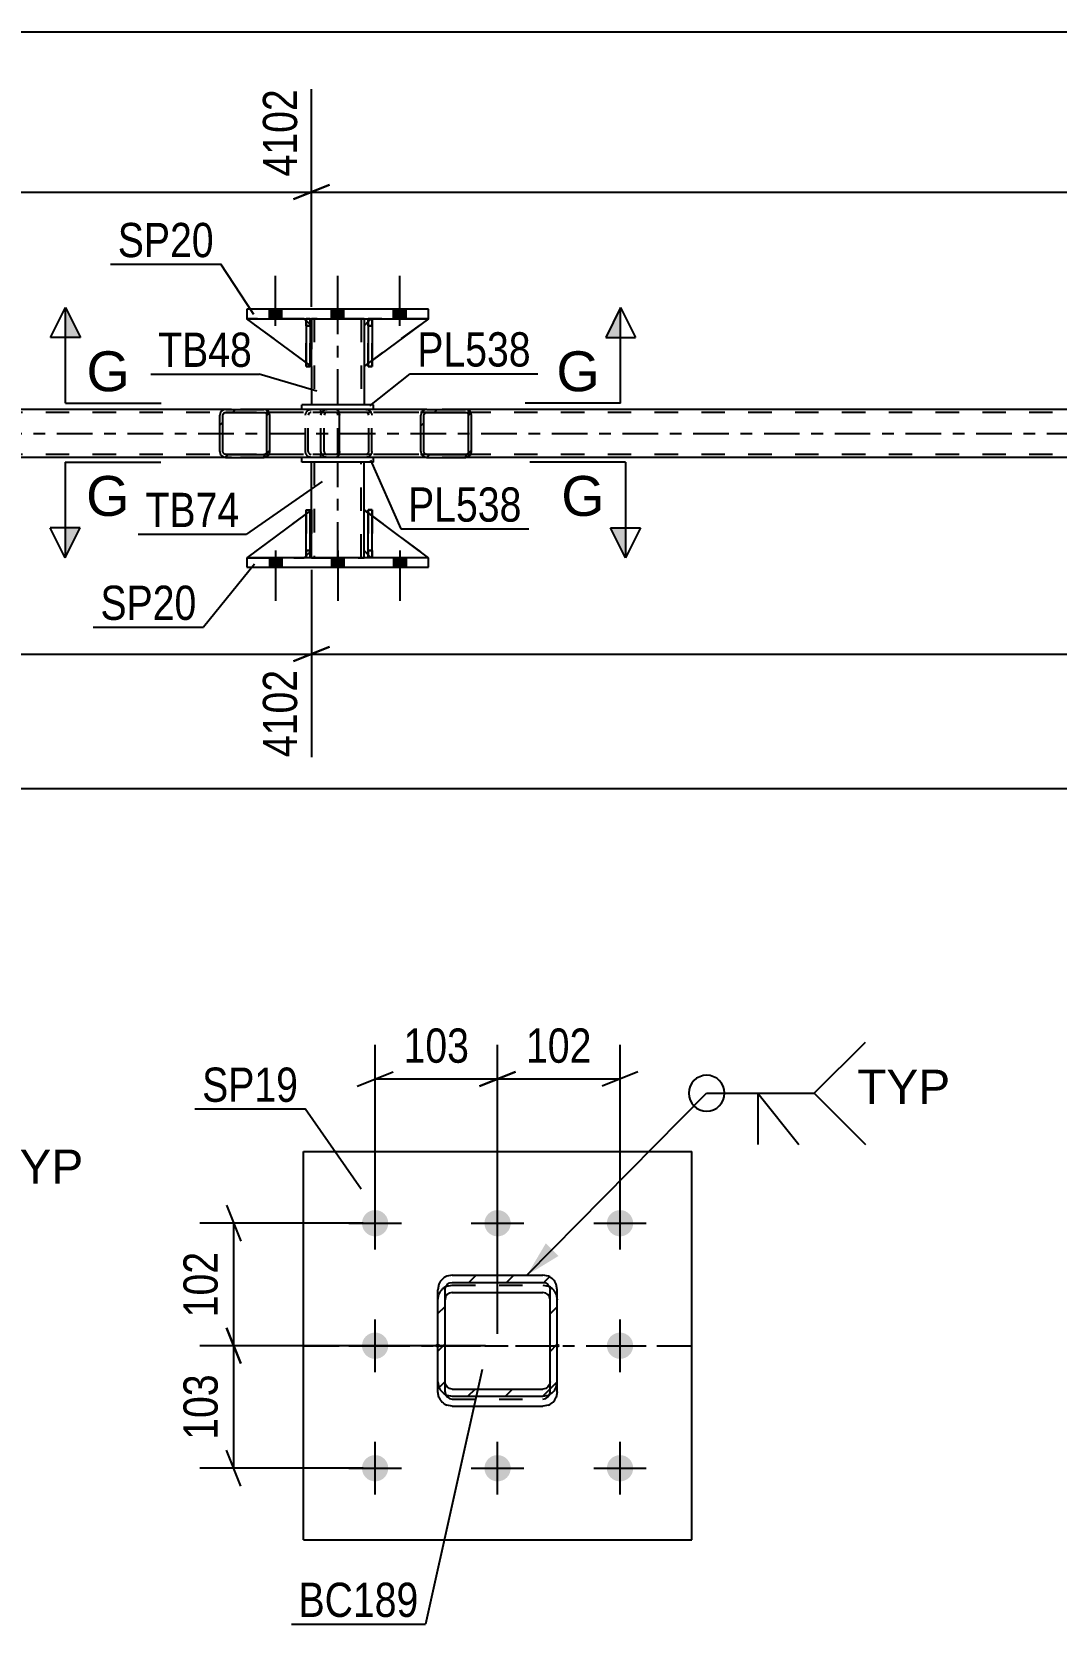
# Model space of a CAD drawing. Header units: millimetres. Extents: x 0 to 841, y 0 to 594.
# Drawn here: x 165 to 250.8, y 153.5 to 286.7 of the extents above; entities that cross this region are included whole.
import ezdxf

# ---------------------------------------------------------------- set-up
doc = ezdxf.new("R2010")
doc.units = ezdxf.units.MM
doc.linetypes.add('DXK_LINE_DOT2', pattern=[3.9198, 1.9599, -1.9599])
doc.linetypes.add('DXK_LINE_DOT3', pattern=[5.9187, 2.979, -0.9799, 0.9799, -0.9799])
doc.styles.add('Arial', font='ARIAL.TTF', dxfattribs={"height": 0.2})
doc.styles.add('Arial Narrow', font='ARIALN.TTF', dxfattribs={"height": 0.2})

# ---------------------------------------------------------------- blocks, each defined once
blk = doc.blocks.new('Part-318894806-2922 - 2738')
at = {"color": 7, "linetype": 'DXK_LINE_DOT2'}
for p, q in [((193.44, 262.68), (192.84, 262.08)), ((192.84, 258.68), (198.24, 262.68)), ((198.24, 262.68), (193.44, 262.68)), ((192.84, 262.08), (192.84, 258.68))]:
    blk.add_line(p, q, dxfattribs=at)
blk = doc.blocks.new('Bolt-318894806-2793 - 2738')
at = {"linetype": 'Continuous'}
for points in [[(185.96, 242.68), (184.92, 242.68), (184.92, 241.88), (185.96, 241.88)], [(185.96, 242.68), (184.92, 242.68), (184.92, 241.88), (185.96, 241.88)], [(185.96, 242.68), (184.92, 242.68), (184.92, 241.88), (185.96, 241.88)], [(191.16, 242.68), (190.12, 242.68), (190.12, 241.88), (191.16, 241.88)], [(191.16, 242.68), (190.12, 242.68), (190.12, 241.88), (191.16, 241.88)], [(196.36, 242.68), (195.32, 242.68), (195.32, 241.88), (196.36, 241.88)], [(196.36, 242.68), (195.32, 242.68), (195.32, 241.88), (196.36, 241.88)], [(196.36, 242.68), (195.32, 242.68), (195.32, 241.88), (196.36, 241.88)]]:
    blk.add_hatch(color=1, dxfattribs=at).paths.add_polyline_path(points)
at = {"color": 1, "linetype": 'Continuous'}
for p, q in [((184.92, 242.68), (184.92, 241.88)), ((184.92, 242.68), (184.92, 241.88)), ((184.92, 242.68), (184.92, 241.88)), ((185.44, 243.28), (185.44, 239.08)), ((185.44, 243.28), (185.44, 239.08)), ((185.44, 243.28), (185.44, 239.08)), ((185.96, 242.68), (185.96, 241.88)), ((185.96, 242.68), (185.96, 241.88)), ((185.96, 242.68), (185.96, 241.88)), ((190.12, 242.68), (190.12, 241.88)), ((190.12, 242.68), (190.12, 241.88)), ((190.64, 243.28), (190.64, 239.08)), ((190.64, 243.28), (190.64, 239.08)), ((191.16, 242.68), (191.16, 241.88)), ((191.16, 242.68), (191.16, 241.88)), ((195.32, 242.68), (195.32, 241.88)), ((195.32, 242.68), (195.32, 241.88)), ((195.32, 242.68), (195.32, 241.88)), ((195.84, 243.28), (195.84, 239.08)), ((195.84, 243.28), (195.84, 239.08)), ((195.84, 243.28), (195.84, 239.08)), ((196.36, 242.68), (196.36, 241.88)), ((196.36, 242.68), (196.36, 241.88)), ((196.36, 242.68), (196.36, 241.88))]:
    blk.add_line(p, q, dxfattribs=at)
blk = doc.blocks.new('Bolt-318894806-2794 - 2738')
at = {"linetype": 'Continuous'}
for points in [[(184.92, 262.68), (185.96, 262.68), (185.96, 263.48), (184.92, 263.48)], [(184.92, 262.68), (185.96, 262.68), (185.96, 263.48), (184.92, 263.48)], [(184.92, 262.68), (185.96, 262.68), (185.96, 263.48), (184.92, 263.48)], [(190.12, 262.68), (191.16, 262.68), (191.16, 263.48), (190.12, 263.48)], [(190.12, 262.68), (191.16, 262.68), (191.16, 263.48), (190.12, 263.48)], [(195.32, 262.68), (196.36, 262.68), (196.36, 263.48), (195.32, 263.48)], [(195.32, 262.68), (196.36, 262.68), (196.36, 263.48), (195.32, 263.48)], [(195.32, 262.68), (196.36, 262.68), (196.36, 263.48), (195.32, 263.48)]]:
    blk.add_hatch(color=1, dxfattribs=at).paths.add_polyline_path(points)
at = {"color": 1, "linetype": 'Continuous'}
for p, q in [((185.44, 262.08), (185.44, 266.28)), ((185.44, 262.08), (185.44, 266.28)), ((185.44, 262.08), (185.44, 266.28)), ((190.64, 262.08), (190.64, 266.28)), ((190.64, 262.08), (190.64, 266.28)), ((195.84, 262.08), (195.84, 266.28)), ((195.84, 262.08), (195.84, 266.28)), ((195.84, 262.08), (195.84, 266.28)), ((184.92, 262.68), (184.92, 263.48)), ((184.92, 262.68), (184.92, 263.48)), ((184.92, 262.68), (184.92, 263.48)), ((185.96, 262.68), (185.96, 263.48)), ((185.96, 262.68), (185.96, 263.48)), ((185.96, 262.68), (185.96, 263.48)), ((190.12, 262.68), (190.12, 263.48)), ((190.12, 262.68), (190.12, 263.48)), ((191.16, 262.68), (191.16, 263.48)), ((191.16, 262.68), (191.16, 263.48)), ((195.32, 262.68), (195.32, 263.48)), ((195.32, 262.68), (195.32, 263.48)), ((195.32, 262.68), (195.32, 263.48)), ((196.36, 262.68), (196.36, 263.48)), ((196.36, 262.68), (196.36, 263.48)), ((196.36, 262.68), (196.36, 263.48))]:
    blk.add_line(p, q, dxfattribs=at)
blk = doc.blocks.new('Part-318894806-2919 - 2738')
at = {"color": 2, "linetype": 'Continuous'}
for p, q in [((188.32, 262.68), (188, 262.68)), ((188, 262.68), (188, 258.68)), ((188.32, 262.68), (188.32, 262.68)), ((188.32, 262.68), (188.32, 258.68)), ((188.32, 258.68), (188, 258.68))]:
    blk.add_line(p, q, dxfattribs=at)
at = {"color": 7, "linetype": 'DXK_LINE_DOT2'}
for p, q in [((188, 262.08), (188, 262.68)), ((188.32, 262.08), (188.32, 262.68)), ((188.32, 262.68), (188.32, 262.68)), ((188.32, 262.08), (188, 262.08)), ((188, 262.08), (188, 258.68)), ((188.32, 258.68), (188.32, 262.08))]:
    blk.add_line(p, q, dxfattribs=at)
blk = doc.blocks.new('Part-318894806-2920 - 2738')
at = {"color": 7, "linetype": 'DXK_LINE_DOT2'}
for p, q in [((188.44, 258.68), (183.04, 262.68)), ((183.04, 262.68), (187.84, 262.68)), ((187.84, 262.68), (188.44, 262.08)), ((188.44, 262.08), (187.84, 262.68)), ((188.44, 262.08), (188.44, 258.68)), ((188.44, 262.08), (188.44, 262.08)), ((188.44, 262.08), (188.44, 258.68))]:
    blk.add_line(p, q, dxfattribs=at)
blk = doc.blocks.new('Part-318894806-2921 - 2738')
at = {"color": 2, "linetype": 'Continuous'}
for p, q in [((188, 259.01), (183.04, 262.68)), ((188, 262.53), (187.84, 262.68)), ((188.44, 262.08), (188.32, 262.21)), ((188.44, 262.08), (188.44, 262.08)), ((188.44, 258.68), (188.44, 262.08)), ((188.32, 258.78), (188.44, 258.68)), ((188.44, 258.68), (188.44, 258.68))]:
    blk.add_line(p, q, dxfattribs=at)
at = {"color": 7, "linetype": 'DXK_LINE_DOT2'}
for p, q in [((187.84, 262.68), (183.04, 262.68)), ((187.84, 262.68), (188.44, 262.08)), ((188.32, 262.21), (188, 262.53)), ((188.44, 262.08), (188.44, 258.68)), ((188.32, 258.78), (188, 259.01))]:
    blk.add_line(p, q, dxfattribs=at)
blk = doc.blocks.new('Part-318894806-2862 - 2738')
at = {"color": 7, "linetype": 'DXK_LINE_DOT2'}
for p, q in [((673.82, 254.84), (96.11, 254.84)), ((201.34, 255.08), (181.28, 255.08)), ((673.82, 251.32), (96.11, 251.32)), ((201.34, 251.08), (181.28, 251.08))]:
    blk.add_line(p, q, dxfattribs=at)
at = {"color": 2, "linetype": 'Continuous'}
for p, q in [((181.28, 255.08), (116.2, 255.08)), ((266.41, 255.08), (201.34, 255.08)), ((181.28, 251.08), (116.2, 251.08)), ((266.41, 251.08), (201.34, 251.08))]:
    blk.add_line(p, q, dxfattribs=at)
at = {"color": 7, "linetype": 'DXK_LINE_DOT3'}
blk.add_line((96.11, 253.08), (673.57, 253.08), dxfattribs=at)
blk = doc.blocks.new('Part-318894806-2927 - 2738')
at = {"linetype": 'Continuous'}
h = blk.add_hatch(dxfattribs=at)
h.set_pattern_fill('', scale=0.7, style=0, pattern_type=0)
h.set_pattern_definition([(45, (184.9266, 254.7881), (-1.57154, 1.57154), [])])
h.paths.add_polyline_path([(184.96, 254.6), (184.93, 254.79), (184.82, 254.94), (184.65, 255.05), (184.46, 255.08), (181.28, 255.08), (181.09, 255.05), (180.92, 254.94), (180.81, 254.79), (180.78, 254.6), (180.78, 251.56), (180.81, 251.38), (180.92, 251.23), (181.09, 251.12), (181.28, 251.08), (184.46, 251.08), (184.65, 251.12), (184.82, 251.23), (184.93, 251.38), (184.96, 251.56)])
h.paths.add_polyline_path([(184.69, 251.47), (184.64, 251.39), (184.56, 251.34), (184.46, 251.32), (181.28, 251.32), (181.18, 251.34), (181.1, 251.39), (181.05, 251.47), (181.03, 251.56), (181.03, 254.6), (181.05, 254.7), (181.1, 254.77), (181.18, 254.83), (181.28, 254.84), (184.46, 254.84), (184.56, 254.83), (184.64, 254.77), (184.69, 254.7), (184.71, 254.6), (184.71, 251.56)])
at = {"color": 2, "linetype": 'Continuous'}
for p, q in [((180.81, 254.79), (180.78, 254.6)), ((180.78, 251.56), (180.78, 254.6)), ((181.03, 254.6), (181.05, 254.7)), ((181.03, 251.56), (181.03, 254.6)), ((181.05, 254.7), (181.1, 254.77)), ((181.28, 255.08), (181.09, 255.05)), ((181.1, 254.77), (181.18, 254.83)), ((181.18, 254.83), (181.28, 254.84)), ((181.28, 255.08), (184.46, 255.08)), ((181.28, 254.84), (184.46, 254.84)), ((190.52, 255.08), (184.46, 255.08)), ((184.65, 255.05), (184.46, 255.08)), ((184.46, 254.84), (184.56, 254.83)), ((184.56, 254.83), (184.64, 254.77)), ((184.64, 254.77), (184.69, 254.7)), ((184.69, 254.7), (184.71, 254.6)), ((184.71, 251.56), (184.71, 254.6)), ((184.96, 254.6), (184.93, 254.79)), ((184.96, 251.56), (184.96, 254.6)), ((190.52, 255.08), (190.62, 255.05)), ((190.62, 255.05), (190.71, 254.94)), ((190.71, 254.94), (190.77, 254.79)), ((190.77, 254.79), (190.79, 254.6)), ((190.79, 251.56), (190.79, 254.6)), ((180.78, 251.56), (180.81, 251.38)), ((181.05, 251.47), (181.03, 251.56)), ((181.1, 251.39), (181.05, 251.47)), ((181.09, 251.12), (181.28, 251.08)), ((181.18, 251.34), (181.1, 251.39)), ((181.28, 251.32), (181.18, 251.34)), ((181.28, 251.32), (184.46, 251.32)), ((181.28, 251.08), (184.46, 251.08)), ((184.56, 251.34), (184.46, 251.32)), ((184.46, 251.08), (184.65, 251.12)), ((190.52, 251.08), (184.46, 251.08)), ((184.64, 251.39), (184.56, 251.34)), ((184.69, 251.47), (184.64, 251.39)), ((184.71, 251.56), (184.69, 251.47)), ((184.93, 251.38), (184.96, 251.56)), ((190.62, 251.12), (190.52, 251.08)), ((190.71, 251.23), (190.62, 251.12)), ((190.77, 251.38), (190.71, 251.23)), ((190.79, 251.56), (190.77, 251.38))]:
    blk.add_line(p, q, dxfattribs=at)
at = {"color": 7, "linetype": 'DXK_LINE_DOT2'}
for p, q in [((184.46, 255.08), (181.28, 255.08)), ((190.52, 254.84), (181.28, 254.84)), ((187.93, 254.6), (187.96, 254.79)), ((187.93, 251.56), (187.93, 254.6)), ((188.2, 254.7), (188.18, 254.6)), ((188.18, 251.56), (188.18, 254.6)), ((188.25, 254.77), (188.2, 254.7)), ((188.24, 255.05), (188.43, 255.08)), ((188.33, 254.83), (188.25, 254.77)), ((188.43, 254.84), (188.33, 254.83)), ((189.24, 254.84), (189.24, 255.08)), ((190.57, 254.83), (190.52, 254.84)), ((190.62, 254.77), (190.57, 254.83)), ((190.64, 254.7), (190.62, 254.77)), ((190.65, 254.6), (190.64, 254.7)), ((190.65, 251.56), (190.65, 254.6)), ((190.52, 251.32), (181.28, 251.32)), ((184.46, 251.08), (181.28, 251.08)), ((187.96, 251.38), (187.93, 251.56)), ((188.18, 251.56), (188.2, 251.47)), ((188.2, 251.47), (188.25, 251.39)), ((188.43, 251.08), (188.24, 251.12)), ((188.25, 251.39), (188.27, 251.38)), ((188.27, 251.38), (188.33, 251.34)), ((188.33, 251.34), (188.43, 251.32)), ((189.24, 251.08), (189.24, 251.32)), ((190.52, 251.32), (190.57, 251.34)), ((190.57, 251.34), (190.62, 251.39)), ((190.62, 251.39), (190.64, 251.47)), ((190.64, 251.47), (190.65, 251.56))]:
    blk.add_line(p, q, dxfattribs=at)
at = {"color": 2, "linetype": 'Continuous'}
for centre, start, end in [((181.26, 254.59), 111.194, 156.1505), ((184.48, 254.59), 23.8495, 68.806), ((181.26, 251.58), 203.8495, 248.806), ((184.48, 251.58), 291.194, 336.1505)]:
    blk.add_arc(centre, 0.492, start, end, dxfattribs=at)
at = {"color": 7, "linetype": 'DXK_LINE_DOT2'}
for centre, start, end in [((188.41, 254.59), 111.194, 156.1505), ((188.41, 251.58), 203.8495, 248.806)]:
    blk.add_arc(centre, 0.492, start, end, dxfattribs=at)
blk = doc.blocks.new('Part-318894806-2917 - 2738')
at = {"color": 7, "linetype": 'DXK_LINE_DOT2'}
for p, q in [((188, 262.08), (188, 262.68)), ((188, 262.68), (188, 262.68)), ((188, 262.68), (188, 258.68)), ((188.32, 262.68), (188, 262.68)), ((188.32, 262.08), (188.32, 262.68)), ((188.32, 258.68), (188.32, 262.68)), ((188, 258.68), (188, 262.08)), ((188, 262.08), (188.32, 262.08)), ((188.32, 262.08), (188.32, 258.68)), ((188, 258.68), (188.32, 258.68))]:
    blk.add_line(p, q, dxfattribs=at)
blk = doc.blocks.new('Part-318894806-2918 - 2738')
at = {"color": 2, "linetype": 'Continuous'}
for p, q in [((193.52, 262.68), (193.2, 262.68)), ((193.2, 262.68), (193.2, 258.68)), ((193.52, 262.68), (193.52, 262.68)), ((193.52, 262.68), (193.52, 258.68)), ((193.52, 258.68), (193.2, 258.68))]:
    blk.add_line(p, q, dxfattribs=at)
at = {"color": 7, "linetype": 'DXK_LINE_DOT2'}
for p, q in [((193.2, 262.08), (193.2, 262.68)), ((193.52, 262.08), (193.52, 262.68)), ((193.52, 262.68), (193.52, 262.68)), ((193.52, 262.08), (193.2, 262.08)), ((193.2, 262.08), (193.2, 258.68)), ((193.52, 258.68), (193.52, 262.08))]:
    blk.add_line(p, q, dxfattribs=at)
blk = doc.blocks.new('Part-318894806-2925 - 2738')
at = {"linetype": 'Continuous'}
h = blk.add_hatch(dxfattribs=at)
h.set_pattern_fill('', scale=0.7, style=0, pattern_type=0)
h.set_pattern_definition([(45, (201.8098, 254.7881), (-1.57154, 1.57154), [])])
h.paths.add_polyline_path([(201.85, 254.6), (201.81, 254.79), (201.7, 254.94), (201.53, 255.05), (201.34, 255.08), (198.1, 255.08), (197.91, 255.05), (197.74, 254.94), (197.63, 254.79), (197.59, 254.6), (197.59, 251.56), (197.63, 251.38), (197.74, 251.23), (197.91, 251.12), (198.1, 251.08), (201.34, 251.08), (201.53, 251.12), (201.7, 251.23), (201.81, 251.38), (201.85, 251.56)])
h.paths.add_polyline_path([(201.57, 251.47), (201.52, 251.39), (201.44, 251.34), (201.34, 251.32), (198.1, 251.32), (198.01, 251.34), (197.92, 251.39), (197.87, 251.47), (197.85, 251.56), (197.85, 254.6), (197.87, 254.7), (197.92, 254.77), (198.01, 254.83), (198.1, 254.84), (201.34, 254.84), (201.44, 254.83), (201.52, 254.77), (201.57, 254.7), (201.59, 254.6), (201.59, 251.56)])
at = {"color": 7, "linetype": 'DXK_LINE_DOT2'}
for p, q in [((189.24, 254.6), (189.28, 254.79)), ((189.24, 251.56), (189.24, 254.6)), ((189.52, 254.7), (189.5, 254.6)), ((189.5, 251.56), (189.5, 254.6)), ((189.57, 254.77), (189.52, 254.7)), ((189.56, 255.05), (189.75, 255.08)), ((189.66, 254.83), (189.57, 254.77)), ((189.75, 254.84), (189.66, 254.83)), ((190.52, 255.08), (189.75, 255.08)), ((201.34, 254.84), (189.75, 254.84)), ((192.99, 255.08), (193.18, 255.05)), ((193.09, 254.83), (192.99, 254.84)), ((193.17, 254.77), (193.09, 254.83)), ((193.22, 254.7), (193.17, 254.77)), ((193.24, 254.6), (193.22, 254.7)), ((193.24, 251.56), (193.24, 254.6)), ((193.46, 254.79), (193.5, 254.6)), ((193.5, 251.56), (193.5, 254.6)), ((201.34, 255.08), (198.1, 255.08)), ((189.28, 251.38), (189.24, 251.56)), ((189.5, 251.56), (189.52, 251.47)), ((189.52, 251.47), (189.57, 251.39)), ((189.75, 251.08), (189.56, 251.12)), ((189.57, 251.39), (189.66, 251.34)), ((189.66, 251.34), (189.75, 251.32)), ((201.34, 251.32), (189.75, 251.32)), ((190.52, 251.08), (189.75, 251.08)), ((192.99, 251.32), (193.09, 251.34)), ((193.18, 251.12), (192.99, 251.08)), ((193.09, 251.34), (193.17, 251.39)), ((193.17, 251.39), (193.22, 251.47)), ((193.22, 251.47), (193.24, 251.56)), ((193.5, 251.56), (193.46, 251.38)), ((198.1, 251.08), (201.34, 251.08))]:
    blk.add_line(p, q, dxfattribs=at)
at = {"color": 2, "linetype": 'Continuous'}
for p, q in [((198.1, 255.08), (190.52, 255.08)), ((197.63, 254.79), (197.59, 254.6)), ((197.59, 251.56), (197.59, 254.6)), ((197.85, 254.6), (197.87, 254.7)), ((197.85, 251.56), (197.85, 254.6)), ((197.87, 254.7), (197.92, 254.77)), ((198.1, 255.08), (197.91, 255.05)), ((197.92, 254.77), (198.01, 254.83)), ((198.01, 254.83), (198.1, 254.84)), ((198.1, 255.08), (201.34, 255.08)), ((198.1, 254.84), (201.34, 254.84)), ((201.53, 255.05), (201.34, 255.08)), ((201.34, 254.84), (201.44, 254.83)), ((201.44, 254.83), (201.52, 254.77)), ((201.52, 254.77), (201.57, 254.7)), ((201.57, 254.7), (201.59, 254.6)), ((201.59, 251.56), (201.59, 254.6)), ((201.85, 254.6), (201.81, 254.79)), ((201.85, 251.56), (201.85, 254.6)), ((198.1, 251.08), (190.52, 251.08)), ((197.59, 251.56), (197.63, 251.38)), ((197.87, 251.47), (197.85, 251.56)), ((197.92, 251.39), (197.87, 251.47)), ((197.91, 251.12), (198.1, 251.08)), ((198.01, 251.34), (197.92, 251.39)), ((198.1, 251.32), (198.01, 251.34)), ((198.1, 251.32), (201.34, 251.32)), ((198.1, 251.08), (201.34, 251.08)), ((201.44, 251.34), (201.34, 251.32)), ((201.34, 251.08), (201.53, 251.12)), ((201.52, 251.39), (201.44, 251.34)), ((201.57, 251.47), (201.52, 251.39)), ((201.59, 251.56), (201.57, 251.47)), ((201.81, 251.38), (201.85, 251.56))]:
    blk.add_line(p, q, dxfattribs=at)
at = {"color": 7, "linetype": 'DXK_LINE_DOT2'}
for centre, start, end in [((189.73, 254.58), 110.7583, 155.6801), ((193.01, 254.58), 24.3199, 69.2417), ((189.73, 251.59), 204.3199, 249.2417), ((193.01, 251.59), 290.7583, 335.6801)]:
    blk.add_arc(centre, 0.496, start, end, dxfattribs=at)
at = {"color": 2, "linetype": 'Continuous'}
for centre, start, end in [((198.08, 254.58), 110.7583, 155.68), ((201.36, 254.58), 24.32, 69.2417), ((198.08, 251.59), 204.32, 249.2417), ((201.36, 251.59), 290.7583, 335.68)]:
    blk.add_arc(centre, 0.496, start, end, dxfattribs=at)
blk = doc.blocks.new('Part-318894806-2963 - 2738')
at = {"color": 7, "linetype": 'DXK_LINE_DOT2'}
for p, q in [((193.44, 262.68), (193.2, 262.44)), ((198.24, 262.68), (193.44, 262.68)), ((193.52, 259.18), (193.2, 258.95))]:
    blk.add_line(p, q, dxfattribs=at)
at = {"color": 2, "linetype": 'Continuous'}
for p, q in [((198.24, 262.68), (193.52, 259.18)), ((193.2, 262.44), (192.84, 262.08)), ((192.84, 262.08), (192.84, 258.68)), ((193.2, 258.95), (192.84, 258.68))]:
    blk.add_line(p, q, dxfattribs=at)
blk = doc.blocks.new('Part-318894806-2964 - 2738')
at = {"color": 7, "linetype": 'DXK_LINE_DOT2'}
for p, q in [((193.52, 246.68), (193.2, 246.68)), ((193.2, 243.28), (193.2, 246.68)), ((193.2, 246.68), (193.2, 242.68)), ((193.52, 246.68), (193.52, 243.28)), ((193.52, 242.68), (193.52, 246.68)), ((193.52, 243.28), (193.2, 243.28)), ((193.2, 242.68), (193.2, 243.28)), ((193.52, 242.68), (193.2, 242.68)), ((193.52, 243.28), (193.52, 242.68)), ((193.52, 242.68), (193.52, 242.68))]:
    blk.add_line(p, q, dxfattribs=at)
blk = doc.blocks.new('Part-318894806-2965 - 2738')
at = {"color": 7, "linetype": 'DXK_LINE_DOT2'}
for p, q in [((188, 246.68), (188.32, 246.68)), ((188, 243.28), (188, 246.68)), ((188, 246.68), (188, 242.68)), ((188.32, 246.68), (188.32, 243.28)), ((188.32, 242.68), (188.32, 246.59)), ((188.32, 243.28), (188, 243.28)), ((188, 242.68), (188, 243.28)), ((188.32, 242.68), (188, 242.68)), ((188.32, 243.28), (188.32, 242.68)), ((188.32, 242.68), (188.32, 242.68))]:
    blk.add_line(p, q, dxfattribs=at)
blk = doc.blocks.new('Part-318894806-2966 - 2738')
at = {"color": 2, "linetype": 'Continuous'}
for p, q in [((193.2, 242.68), (193.2, 246.68)), ((193.2, 246.68), (193.52, 246.68)), ((193.52, 242.68), (193.52, 246.68)), ((193.2, 242.68), (193.2, 242.68)), ((193.52, 242.68), (193.2, 242.68))]:
    blk.add_line(p, q, dxfattribs=at)
at = {"color": 7, "linetype": 'DXK_LINE_DOT2'}
for p, q in [((193.2, 246.68), (193.2, 243.28)), ((193.52, 243.28), (193.52, 246.68)), ((193.2, 243.28), (193.2, 242.68)), ((193.2, 243.28), (193.52, 243.28)), ((193.52, 242.68), (193.52, 243.28)), ((193.52, 242.68), (193.52, 242.68))]:
    blk.add_line(p, q, dxfattribs=at)
blk = doc.blocks.new('Part-318894806-2967 - 2738')
at = {"color": 2, "linetype": 'Continuous'}
for p, q in [((188, 242.68), (188, 246.68)), ((188, 246.68), (188.32, 246.68)), ((188.32, 242.68), (188.32, 246.68)), ((188, 242.68), (188, 242.68)), ((188.32, 242.68), (188, 242.68))]:
    blk.add_line(p, q, dxfattribs=at)
at = {"color": 7, "linetype": 'DXK_LINE_DOT2'}
for p, q in [((188, 246.68), (188, 243.28)), ((188.32, 243.28), (188.32, 246.68)), ((188, 243.28), (188, 242.68)), ((188, 243.28), (188.32, 243.28)), ((188.32, 242.68), (188.32, 243.28)), ((188.32, 242.68), (188.32, 242.68))]:
    blk.add_line(p, q, dxfattribs=at)
blk = doc.blocks.new('Part-318894806-2968 - 2738')
at = {"color": 7, "linetype": 'DXK_LINE_DOT2'}
for p, q in [((188.44, 246.68), (183.04, 242.68)), ((188.44, 243.28), (188.44, 246.68)), ((188.44, 246.68), (188.44, 243.28)), ((183.04, 242.68), (187.84, 242.68)), ((187.84, 242.68), (188.44, 243.28)), ((188.44, 243.28), (187.84, 242.68)), ((188.44, 243.28), (188.44, 243.28))]:
    blk.add_line(p, q, dxfattribs=at)
blk = doc.blocks.new('Part-318894806-2974 - 2738')
at = {"color": 7, "linetype": 'DXK_LINE_DOT2'}
for p, q in [((188.32, 246.59), (188, 246.35)), ((188.44, 243.28), (188.44, 246.68)), ((183.04, 242.68), (187.84, 242.68)), ((188.44, 243.28), (187.84, 242.68)), ((188.32, 243.16), (188, 242.84))]:
    blk.add_line(p, q, dxfattribs=at)
at = {"color": 2, "linetype": 'Continuous'}
for p, q in [((188.44, 246.68), (188.32, 246.59)), ((188.44, 243.28), (188.44, 246.68)), ((188, 246.35), (183.04, 242.68)), ((188, 242.84), (187.84, 242.68)), ((188.44, 243.28), (188.32, 243.16)), ((188.44, 243.28), (188.44, 243.28))]:
    blk.add_line(p, q, dxfattribs=at)
blk = doc.blocks.new('Part-318894806-2975 - 2738')
at = {"color": 7, "linetype": 'DXK_LINE_DOT2'}
for p, q in [((192.84, 243.28), (192.84, 246.68)), ((192.84, 246.68), (198.24, 242.68)), ((193.44, 242.68), (192.84, 243.28)), ((198.24, 242.68), (193.44, 242.68))]:
    blk.add_line(p, q, dxfattribs=at)
blk = doc.blocks.new('Part-318894806-2976 - 2738')
at = {"color": 2, "linetype": 'Continuous'}
for p, q in [((192.84, 243.28), (192.84, 246.68)), ((193.2, 246.42), (192.84, 246.68)), ((198.24, 242.68), (193.52, 246.19)), ((193.2, 242.93), (192.84, 243.28))]:
    blk.add_line(p, q, dxfattribs=at)
at = {"color": 7, "linetype": 'DXK_LINE_DOT2'}
for p, q in [((193.52, 246.19), (193.2, 246.42)), ((193.44, 242.68), (193.2, 242.93)), ((198.24, 242.68), (193.44, 242.68)), ((198.24, 242.68), (198.24, 242.68)), ((198.24, 242.68), (198.24, 242.68))]:
    blk.add_line(p, q, dxfattribs=at)
blk = doc.blocks.new('Part-318894806-2981 - 2738')
at = {"color": 2, "linetype": 'Continuous'}
for p, q in [((183.04, 242.68), (183.04, 241.88)), ((198.24, 242.68), (183.04, 242.68)), ((198.24, 241.88), (198.24, 242.68)), ((183.04, 241.88), (198.24, 241.88))]:
    blk.add_line(p, q, dxfattribs=at)
blk = doc.blocks.new('Part-318894806-2986 - 2738')
at = {"color": 2, "linetype": 'Continuous'}
for p, q in [((198.24, 263.48), (183.04, 263.48)), ((183.04, 263.48), (183.04, 262.68)), ((183.04, 262.68), (198.24, 262.68)), ((198.24, 262.68), (198.24, 263.48))]:
    blk.add_line(p, q, dxfattribs=at)
blk = doc.blocks.new('Part-318894806-3002 - 2738')
at = {"color": 2, "linetype": 'Continuous'}
for p, q in [((188.44, 246.68), (188.44, 250.68)), ((192.84, 246.68), (192.84, 250.68)), ((188.44, 242.68), (188.44, 243.28)), ((192.84, 242.68), (192.84, 243.28))]:
    blk.add_line(p, q, dxfattribs=at)
at = {"color": 7, "linetype": 'DXK_LINE_DOT2'}
for p, q in [((192.84, 250.68), (188.44, 250.68)), ((188.68, 250.68), (188.68, 242.68)), ((192.6, 242.68), (192.6, 250.68)), ((188.44, 243.28), (188.44, 246.68)), ((192.84, 243.28), (192.84, 246.68)), ((188.44, 242.68), (192.84, 242.68))]:
    blk.add_line(p, q, dxfattribs=at)
at = {"color": 7, "linetype": 'DXK_LINE_DOT3'}
blk.add_line((190.64, 242.68), (190.64, 250.68), dxfattribs=at)
blk = doc.blocks.new('Part-318894806-3007 - 2738')
at = {"color": 2, "linetype": 'Continuous'}
for p, q in [((187.64, 250.68), (187.64, 251.08)), ((193.64, 250.68), (187.64, 250.68)), ((193.64, 250.68), (193.64, 251.08))]:
    blk.add_line(p, q, dxfattribs=at)
at = {"color": 7, "linetype": 'DXK_LINE_DOT2'}
blk.add_line((193.64, 251.08), (187.64, 251.08), dxfattribs=at)
blk = doc.blocks.new('Part-318894806-3012 - 2738')
at = {"color": 2, "linetype": 'Continuous'}
for p, q in [((193.64, 255.48), (187.64, 255.48)), ((187.64, 255.08), (187.64, 255.48)), ((193.64, 255.08), (193.64, 255.48))]:
    blk.add_line(p, q, dxfattribs=at)
at = {"color": 7, "linetype": 'DXK_LINE_DOT2'}
blk.add_line((193.64, 255.08), (187.64, 255.08), dxfattribs=at)
blk = doc.blocks.new('Part-318894806-3017 - 2738')
at = {"color": 2, "linetype": 'Continuous'}
for p, q in [((188.44, 262.68), (188.44, 262.08)), ((192.84, 262.68), (192.84, 262.08)), ((188.44, 258.68), (188.44, 255.48)), ((192.84, 258.68), (192.84, 255.48))]:
    blk.add_line(p, q, dxfattribs=at)
at = {"color": 7, "linetype": 'DXK_LINE_DOT2'}
for p, q in [((192.84, 262.68), (188.44, 262.68)), ((188.68, 262.68), (188.68, 255.48)), ((192.6, 262.68), (192.6, 255.48)), ((188.44, 262.08), (188.44, 258.68)), ((192.84, 262.08), (192.84, 258.68)), ((192.84, 255.48), (188.44, 255.48))]:
    blk.add_line(p, q, dxfattribs=at)
at = {"color": 7, "linetype": 'DXK_LINE_DOT3'}
blk.add_line((190.64, 255.48), (190.64, 262.68), dxfattribs=at)
blk = doc.blocks.new('Part-318894806-3020 - 2738')
at = {"color": 7, "linetype": 'DXK_LINE_DOT2'}
for p, q in [((193.2, 262.08), (193.2, 262.68)), ((193.2, 262.68), (193.2, 262.68)), ((193.2, 262.68), (193.2, 258.68)), ((193.52, 262.68), (193.2, 262.68)), ((193.52, 262.08), (193.52, 262.68)), ((193.52, 258.68), (193.52, 262.68)), ((193.2, 258.68), (193.2, 262.08)), ((193.2, 262.08), (193.52, 262.08)), ((193.52, 262.08), (193.52, 258.68)), ((193.2, 258.68), (193.52, 258.68))]:
    blk.add_line(p, q, dxfattribs=at)
blk = doc.blocks.new('Part-318894806-10754 - 10631')
at = {"linetype": 'Continuous'}
h = blk.add_hatch(dxfattribs=at)
h.set_pattern_fill('', scale=0.7, style=0, pattern_type=0)
h.set_pattern_definition([(45, (207.8177, 172.5248), (-1.57154, 1.57154), [])])
h.paths.add_polyline_path([(200.22, 172.52), (207.82, 172.52), (208.28, 172.62), (208.67, 172.88), (208.93, 173.28), (209.02, 173.74), (209.02, 181.44), (208.93, 181.9), (208.67, 182.3), (208.28, 182.56), (207.82, 182.65), (200.22, 182.65), (199.76, 182.56), (199.37, 182.3), (199.11, 181.9), (199.02, 181.44), (199.02, 173.74), (199.11, 173.28), (199.37, 172.88), (199.76, 172.62)])
h.paths.add_polyline_path([(199.66, 173.51), (199.62, 173.74), (199.62, 181.44), (199.66, 181.67), (199.79, 181.87), (199.99, 182), (200.22, 182.05), (207.82, 182.05), (208.05, 182), (208.24, 181.87), (208.37, 181.67), (208.42, 181.44), (208.42, 173.74), (208.37, 173.51), (208.24, 173.31), (208.05, 173.18), (207.82, 173.13), (200.22, 173.13), (199.99, 173.18), (199.79, 173.31)])
at = {"color": 2, "linetype": 'Continuous'}
for p, q in [((200.22, 182.65), (199.76, 182.56)), ((200.22, 182.65), (207.82, 182.65)), ((208.28, 182.56), (207.82, 182.65)), ((199.11, 181.9), (199.02, 181.44)), ((199.02, 173.74), (199.02, 181.44)), ((199.62, 181.44), (199.66, 181.67)), ((199.62, 173.74), (199.62, 181.44)), ((199.66, 181.67), (199.79, 181.87)), ((199.79, 181.87), (199.99, 182)), ((199.99, 182), (200.22, 182.05)), ((200.22, 181.2), (199.99, 181.16)), ((200.22, 182.05), (207.82, 182.05)), ((200.22, 181.2), (207.82, 181.2)), ((207.82, 182.05), (208.05, 182)), ((208.05, 181.16), (207.82, 181.2)), ((208.05, 182), (208.24, 181.87)), ((208.24, 181.87), (208.37, 181.67)), ((208.37, 181.67), (208.42, 181.44)), ((208.42, 173.74), (208.42, 181.44)), ((209.02, 181.44), (208.93, 181.9)), ((209.02, 173.74), (209.02, 181.44)), ((199.66, 180.83), (199.62, 180.6)), ((199.79, 181.03), (199.66, 180.83)), ((199.99, 181.16), (199.79, 181.03)), ((208.24, 181.03), (208.05, 181.16)), ((208.37, 180.83), (208.24, 181.03)), ((208.42, 180.6), (208.37, 180.83)), ((199.02, 172.9), (199.02, 173.74)), ((199.02, 173.74), (199.11, 173.28)), ((199.66, 173.51), (199.62, 173.74)), ((199.79, 173.31), (199.66, 173.51)), ((199.99, 173.18), (199.79, 173.31)), ((208.24, 173.31), (208.05, 173.18)), ((208.37, 173.51), (208.24, 173.31)), ((208.42, 173.74), (208.37, 173.51)), ((208.93, 173.28), (209.02, 173.74)), ((209.02, 172.9), (209.02, 173.74)), ((199.11, 172.43), (199.02, 172.9)), ((199.76, 172.62), (200.22, 172.52)), ((200.22, 173.13), (199.99, 173.18)), ((200.22, 173.13), (207.82, 173.13)), ((200.22, 172.52), (207.82, 172.52)), ((208.05, 173.18), (207.82, 173.13)), ((207.82, 172.52), (208.28, 172.62)), ((209.02, 172.9), (208.93, 172.43)), ((200.22, 171.68), (199.76, 171.77)), ((200.22, 171.68), (207.82, 171.68)), ((208.28, 171.77), (207.82, 171.68))]:
    blk.add_line(p, q, dxfattribs=at)
at = {"color": 7, "linetype": 'DXK_LINE_DOT2'}
for p, q in [((199.02, 173.74), (199.02, 181.44)), ((199.62, 172.9), (199.62, 181.44)), ((199.76, 181.72), (200.22, 181.81)), ((200.22, 181.81), (207.82, 181.81)), ((207.82, 181.81), (208.28, 181.72)), ((208.42, 172.9), (208.42, 181.44)), ((209.02, 173.74), (209.02, 181.44)), ((199.02, 180.6), (199.11, 181.06)), ((208.93, 181.06), (209.02, 180.6)), ((199.62, 172.9), (199.66, 172.66)), ((199.66, 172.66), (199.79, 172.47)), ((199.79, 172.47), (199.99, 172.34)), ((199.99, 172.34), (200.22, 172.29)), ((200.22, 172.29), (207.82, 172.29)), ((207.82, 172.29), (208.05, 172.34)), ((208.05, 172.34), (208.24, 172.47)), ((208.24, 172.47), (208.37, 172.66)), ((208.37, 172.66), (208.42, 172.9))]:
    blk.add_line(p, q, dxfattribs=at)
at = {"color": 2, "linetype": 'Continuous'}
for centre, start, end in [((200.23, 181.45), 112.8712, 157.8679), ((207.81, 181.45), 22.1321, 67.1288), ((200.23, 173.73), 202.1321, 247.1288), ((207.81, 173.73), 292.8712, 337.8679), ((200.23, 172.89), 202.1321, 247.1288), ((207.81, 172.89), 292.8712, 337.8679)]:
    blk.add_arc(centre, 1.21, start, end, dxfattribs=at)
at = {"color": 7, "linetype": 'DXK_LINE_DOT2'}
for centre, start, end in [((200.23, 180.61), 112.8712, 157.8679), ((207.81, 180.61), 22.1321, 67.1288)]:
    blk.add_arc(centre, 1.21, start, end, dxfattribs=at)
blk = doc.blocks.new('Part-318894806-10649 - 10631')
at = {"linetype": 'Continuous'}
for points in [[(199.02, 176.65, -1), (199.02, 176.85, -1)], [(209.02, 176.65, -1), (209.02, 176.85, -1)]]:
    blk.add_hatch(color=246, dxfattribs=at).paths.add_polyline_path(points)
at = {"color": 2, "linetype": 'Continuous'}
for p, q in [((187.77, 160.5), (187.77, 193)), ((187.77, 193), (220.27, 193)), ((220.27, 160.5), (220.27, 193)), ((187.77, 160.5), (220.27, 160.5))]:
    blk.add_line(p, q, dxfattribs=at)
at = {"color": 7, "linetype": 'DXK_LINE_DOT3'}
blk.add_line((187.77, 176.75), (220.27, 176.75), dxfattribs=at)
at = {"color": 246, "linetype": 'DXK_LINE_DOT2'}
blk.add_line((199.02, 176.75), (209.02, 176.75), dxfattribs=at)
at = {"color": 246, "linetype": 'Continuous'}
for centre in [(199.02, 176.75), (209.02, 176.75)]:
    blk.add_circle(centre, 0.1, dxfattribs=at)
blk = doc.blocks.new('Bolt-318894806-10758 - 10631')
at = {"linetype": 'Continuous'}
for points in [[(193.77, 188.1, -1), (193.77, 185.9, -1)], [(204.02, 188.1, -1), (204.02, 185.9, -1)], [(214.27, 188.1, -1), (214.27, 185.9, -1)], [(193.77, 177.85, -1), (193.77, 175.65, -1)], [(214.27, 177.85, -1), (214.27, 175.65, -1)], [(193.77, 167.6, -1), (193.77, 165.4, -1)], [(204.02, 167.6, -1), (204.02, 165.4, -1)], [(214.27, 167.6, -1), (214.27, 165.4, -1)]]:
    blk.add_hatch(color=1, dxfattribs=at).paths.add_polyline_path(points)
at = {"color": 1, "linetype": 'Continuous'}
for p, q in [((193.77, 184.8), (193.77, 189.2)), ((204.02, 184.8), (204.02, 189.2)), ((214.27, 184.8), (214.27, 189.2)), ((191.57, 187), (195.97, 187)), ((201.82, 187), (206.22, 187)), ((212.07, 187), (216.47, 187)), ((193.77, 174.55), (193.77, 178.95)), ((214.27, 174.55), (214.27, 178.95)), ((191.57, 176.75), (195.97, 176.75)), ((212.07, 176.75), (216.47, 176.75)), ((193.77, 164.3), (193.77, 168.7)), ((204.02, 164.3), (204.02, 168.7)), ((214.27, 164.3), (214.27, 168.7)), ((191.57, 166.5), (195.97, 166.5)), ((201.82, 166.5), (206.22, 166.5)), ((212.07, 166.5), (216.47, 166.5))]:
    blk.add_line(p, q, dxfattribs=at)
blk = doc.blocks.new('StraightDimension-318894806-11338 - 2738')
at = {"color": 7, "linetype": 'Continuous'}
for p, q in [((188.44, 263.68), (188.44, 281.89)), ((87.49, 256.08), (87.49, 276.41)), ((88.99, 273.88), (85.99, 272.68)), ((87.49, 273.28), (188.44, 273.28)), ((186.94, 272.68), (189.94, 273.88))]:
    blk.add_line(p, q, dxfattribs=at)
at = {"color": 0}
blk.add_wipeout([(142.22, 274.03), (142.22, 278.23), (133.71, 278.23), (133.71, 274.03)], dxfattribs=at)
at = {"color": 3, "style": 'Arial Narrow'}
blk.add_text('4102', height=2.863, dxfattribs=at).set_placement((134.31, 274.63))
at = {"color": 0, "linetype": 'Continuous'}
for points in [[(187.84, 282.49), (183.64, 282.49), (183.64, 273.98), (187.84, 273.98)], [(86.89, 277.01), (82.69, 277.01), (82.69, 273.98), (86.89, 273.98)]]:
    blk.add_wipeout(points, dxfattribs=at)
at = {"color": 3, "linetype": 'Continuous', "style": 'Arial Narrow'}
for s, height, p in [('4102', 2.863, (187.24, 274.58)), ('0', 2.86, (86.29, 274.58))]:
    blk.add_text(s, height=height, rotation=90.0002, dxfattribs=at).set_placement(p)
blk = doc.blocks.new('StraightDimension-318894806-3030 - 2738')
at = {"color": 7, "linetype": 'Continuous'}
blk.add_line((86.85, 223.37), (675.24, 223.37), dxfattribs=at)
blk = doc.blocks.new('StraightDimension-318894806-7267 - 2738')
at = {"color": 7, "linetype": 'Continuous'}
blk.add_line((87.49, 286.68), (674.61, 286.68), dxfattribs=at)
blk = doc.blocks.new('StraightDimension-318894806-11255 - 2738')
at = {"color": 7, "linetype": 'Continuous'}
for p, q in [((188.44, 241.68), (188.44, 226)), ((189.94, 235.22), (186.94, 234.02)), ((188.44, 234.62), (358.71, 234.62))]:
    blk.add_line(p, q, dxfattribs=at)
blk = doc.blocks.new('StraightDimension-318894806-11256 - 2738')
at = {"color": 7, "linetype": 'Continuous'}
for p, q in [((87.49, 250.08), (87.49, 231.49)), ((188.44, 241.68), (188.44, 226)), ((88.99, 235.22), (85.99, 234.02)), ((87.49, 234.62), (188.44, 234.62)), ((186.94, 234.02), (189.94, 235.22))]:
    blk.add_line(p, q, dxfattribs=at)
at = {"color": 0}
blk.add_wipeout([(142.22, 235.37), (142.22, 239.57), (133.71, 239.57), (133.71, 235.37)], dxfattribs=at)
at = {"color": 3, "style": 'Arial Narrow'}
blk.add_text('4102', height=2.863, dxfattribs=at).set_placement((134.31, 235.97))
at = {"color": 0, "linetype": 'Continuous'}
for points in [[(86.89, 233.92), (82.69, 233.92), (82.69, 230.89), (86.89, 230.89)], [(187.84, 233.92), (183.64, 233.92), (183.64, 225.4), (187.84, 225.4)]]:
    blk.add_wipeout(points, dxfattribs=at)
at = {"color": 3, "linetype": 'Continuous', "style": 'Arial Narrow'}
for s, height, p in [('0', 2.86, (86.29, 231.49)), ('4102', 2.863, (187.24, 226))]:
    blk.add_text(s, height=height, rotation=90.0002, dxfattribs=at).set_placement(p)
blk = doc.blocks.new('StraightDimension-318894806-11337 - 2738')
at = {"color": 7, "linetype": 'Continuous'}
for p, q in [((188.44, 263.68), (188.44, 281.89)), ((189.94, 273.88), (186.94, 272.68)), ((188.44, 273.28), (358.71, 273.28))]:
    blk.add_line(p, q, dxfattribs=at)
blk = doc.blocks.new('StraightDimension-318894806-10851 - 10631')
at = {"color": 7, "linetype": 'Continuous'}
for p, q in [((204.02, 177.75), (204.02, 201.93)), ((214.27, 188), (214.27, 201.93)), ((202.52, 198.48), (205.52, 199.68)), ((204.02, 199.08), (214.27, 199.08)), ((215.77, 199.68), (212.77, 198.48))]:
    blk.add_line(p, q, dxfattribs=at)
at = {"color": 0}
blk.add_wipeout([(212.48, 199.83), (212.48, 204.03), (205.8, 204.03), (205.8, 199.83)], dxfattribs=at)
at = {"color": 3, "style": 'Arial Narrow'}
blk.add_text('102', height=2.863, dxfattribs=at).set_placement((206.4, 200.43))
blk = doc.blocks.new('StraightDimension-318894806-10852 - 10631')
at = {"color": 7, "linetype": 'Continuous'}
for p, q in [((193.77, 188), (193.77, 201.93)), ((204.02, 177.75), (204.02, 201.93)), ((192.27, 198.48), (195.27, 199.68)), ((193.77, 199.08), (204.02, 199.08)), ((205.52, 199.68), (202.52, 198.48))]:
    blk.add_line(p, q, dxfattribs=at)
at = {"color": 0}
blk.add_wipeout([(202.23, 199.83), (202.23, 204.03), (195.55, 204.03), (195.55, 199.83)], dxfattribs=at)
at = {"color": 3, "style": 'Arial Narrow'}
blk.add_text('103', height=2.863, dxfattribs=at).set_placement((196.15, 200.43))
blk = doc.blocks.new('StraightDimension-318894806-10878 - 10631')
at = {"color": 7, "linetype": 'Continuous'}
for p, q in [((181.34, 188.5), (182.54, 185.5)), ((192.77, 187), (179.09, 187)), ((181.94, 176.75), (181.94, 187)), ((182.54, 175.25), (181.34, 178.25)), ((203.02, 176.75), (179.09, 176.75))]:
    blk.add_line(p, q, dxfattribs=at)
at = {"color": 0}
blk.add_wipeout([(181.19, 185.21), (176.99, 185.21), (176.99, 178.53), (181.19, 178.53)], dxfattribs=at)
at = {"color": 3, "style": 'Arial Narrow'}
blk.add_text('102', height=2.863, rotation=90.0002, dxfattribs=at).set_placement((180.59, 179.13))
blk = doc.blocks.new('StraightDimension-318894806-10879 - 10631')
at = {"color": 7, "linetype": 'Continuous'}
for p, q in [((181.34, 178.25), (182.54, 175.25)), ((203.02, 176.75), (179.09, 176.75)), ((181.94, 166.5), (181.94, 176.75)), ((182.54, 165), (181.34, 168)), ((192.77, 166.5), (179.09, 166.5))]:
    blk.add_line(p, q, dxfattribs=at)
at = {"color": 0}
blk.add_wipeout([(181.19, 174.96), (176.99, 174.96), (176.99, 168.28), (181.19, 168.28)], dxfattribs=at)
at = {"color": 3, "style": 'Arial Narrow'}
blk.add_text('103', height=2.863, rotation=90.0002, dxfattribs=at).set_placement((180.59, 168.88))
blk = doc.blocks.new('Mark-318894806-2977 - 2738')
at = {"color": 0}
blk.add_wipeout([(178.81, 237.48), (178.81, 240.48), (170.78, 240.48), (170.78, 237.48)], dxfattribs=at)
blk.add_wipeout([(178.81, 237.48), (178.81, 240.48), (170.78, 240.48), (170.78, 237.48)], dxfattribs=at)
at = {"color": 30, "linetype": 'Continuous'}
for p in [(183.68, 242.13), (170.18, 236.88)]:
    blk.add_line(p, (179.41, 236.88), dxfattribs=at)
at = {"color": 3, "style": 'Arial Narrow'}
blk.add_text('SP20', height=2.863, dxfattribs=at).set_placement((170.78, 237.48))
blk = doc.blocks.new('Mark-318894806-2982 - 2738')
at = {"color": 0}
blk.add_wipeout([(180.27, 267.83), (180.27, 270.83), (172.23, 270.83), (172.23, 267.83)], dxfattribs=at)
blk.add_wipeout([(180.27, 267.83), (180.27, 270.83), (172.23, 270.83), (172.23, 267.83)], dxfattribs=at)
at = {"color": 30, "linetype": 'Continuous'}
for p in [(171.63, 267.23), (183.62, 263.02)]:
    blk.add_line(p, (180.87, 267.23), dxfattribs=at)
at = {"color": 3, "style": 'Arial Narrow'}
blk.add_text('SP20', height=2.863, dxfattribs=at).set_placement((172.23, 267.83))
blk = doc.blocks.new('Mark-318894806-2998 - 2738')
at = {"color": 0}
blk.add_wipeout([(182.41, 245.25), (182.41, 248.25), (174.55, 248.25), (174.55, 245.25)], dxfattribs=at)
blk.add_wipeout([(182.41, 245.25), (182.41, 248.25), (174.55, 248.25), (174.55, 245.25)], dxfattribs=at)
at = {"color": 30, "linetype": 'Continuous'}
for p in [(189.34, 249.07), (173.95, 244.65)]:
    blk.add_line(p, (183.01, 244.65), dxfattribs=at)
at = {"color": 3, "style": 'Arial Narrow'}
blk.add_text('TB74', height=2.863, dxfattribs=at).set_placement((174.55, 245.25))
blk = doc.blocks.new('Mark-318894806-3003 - 2738')
at = {"color": 0}
blk.add_wipeout([(206.04, 245.7), (206.04, 248.7), (196.53, 248.7), (196.53, 245.7)], dxfattribs=at)
blk.add_wipeout([(206.04, 245.7), (206.04, 248.7), (196.53, 248.7), (196.53, 245.7)], dxfattribs=at)
at = {"color": 30, "linetype": 'Continuous'}
for p, q in [((193.38, 250.85), (195.93, 245.1)), ((195.93, 245.1), (206.64, 245.1))]:
    blk.add_line(p, q, dxfattribs=at)
at = {"color": 3, "style": 'Arial Narrow'}
blk.add_text('PL538', height=2.863, dxfattribs=at).set_placement((196.53, 245.7))
blk = doc.blocks.new('Mark-318894806-3008 - 2738')
at = {"color": 0}
blk.add_wipeout([(206.8, 258.68), (206.8, 261.68), (197.3, 261.68), (197.3, 258.68)], dxfattribs=at)
blk.add_wipeout([(206.8, 258.68), (206.8, 261.68), (197.3, 261.68), (197.3, 258.68)], dxfattribs=at)
at = {"color": 30, "linetype": 'Continuous'}
for p, q in [((193.33, 255.39), (196.7, 258.08)), ((196.7, 258.08), (207.4, 258.08))]:
    blk.add_line(p, q, dxfattribs=at)
at = {"color": 3, "style": 'Arial Narrow'}
blk.add_text('PL538', height=2.863, dxfattribs=at).set_placement((197.3, 258.68))
blk = doc.blocks.new('Mark-318894806-3013 - 2738')
at = {"color": 0}
blk.add_wipeout([(183.46, 258.65), (183.46, 261.65), (175.61, 261.65), (175.61, 258.65)], dxfattribs=at)
blk.add_wipeout([(183.46, 258.65), (183.46, 261.65), (175.61, 261.65), (175.61, 258.65)], dxfattribs=at)
at = {"color": 30, "linetype": 'Continuous'}
for p in [(175.01, 258.05), (188.9, 256.61)]:
    blk.add_line(p, (184.06, 258.05), dxfattribs=at)
at = {"color": 3, "style": 'Arial Narrow'}
blk.add_text('TB48', height=2.863, dxfattribs=at).set_placement((175.61, 258.65))
blk = doc.blocks.new('SectionMark-318894806-3182 - 2738')
at = {"linetype": 'Continuous'}
for points in [[(167.83, 245.18), (169.08, 245.18), (167.83, 242.68)], [(213.48, 245.18), (214.73, 245.18), (214.73, 242.68)]]:
    blk.add_hatch(color=6, dxfattribs=at).paths.add_polyline_path(points)
at = {"color": 6, "linetype": 'Continuous'}
for p, q in [((167.83, 250.68), (175.83, 250.68)), ((167.83, 250.68), (167.83, 242.68)), ((214.73, 250.68), (206.73, 250.68)), ((214.73, 250.68), (214.73, 242.68)), ((167.83, 242.68), (166.58, 245.18)), ((169.08, 245.18), (166.58, 245.18)), ((167.83, 242.68), (169.08, 245.18)), ((213.48, 245.18), (215.98, 245.18)), ((214.73, 242.68), (213.48, 245.18)), ((215.98, 245.18), (214.73, 242.68))]:
    blk.add_line(p, q, dxfattribs=at)
at = {"color": 0, "linetype": 'Continuous'}
for points in [[(173.21, 246.18), (173.21, 249.68), (169.58, 249.68), (169.58, 246.18)], [(212.98, 246.18), (212.98, 249.68), (209.35, 249.68), (209.35, 246.18)]]:
    blk.add_wipeout(points, dxfattribs=at)
at = {"color": 3, "linetype": 'Continuous', "style": 'Arial'}
for p in [(169.58, 246.18), (209.35, 246.18)]:
    blk.add_text('G', height=3.34, dxfattribs=at).set_placement(p)
blk = doc.blocks.new('SectionMark-318894806-3184 - 2738')
at = {"linetype": 'Continuous'}
for points in [[(169.11, 261.11), (167.86, 261.11), (167.86, 263.61)], [(214.32, 261.11), (213.07, 261.11), (214.32, 263.61)]]:
    blk.add_hatch(color=6, dxfattribs=at).paths.add_polyline_path(points)
at = {"color": 6, "linetype": 'Continuous'}
for p, q in [((166.61, 261.11), (167.86, 263.61)), ((167.86, 255.61), (167.86, 263.61)), ((167.86, 263.61), (169.11, 261.11)), ((214.32, 263.61), (213.07, 261.11)), ((214.32, 255.61), (214.32, 263.61)), ((214.32, 263.61), (215.57, 261.11)), ((169.11, 261.11), (166.61, 261.11)), ((213.07, 261.11), (215.57, 261.11)), ((167.86, 255.61), (175.86, 255.61)), ((214.32, 255.61), (206.32, 255.61))]:
    blk.add_line(p, q, dxfattribs=at)
at = {"color": 0, "linetype": 'Continuous'}
for points in [[(173.24, 256.61), (173.24, 260.11), (169.61, 260.11), (169.61, 256.61)], [(212.57, 256.61), (212.57, 260.11), (208.94, 260.11), (208.94, 256.61)]]:
    blk.add_wipeout(points, dxfattribs=at)
at = {"color": 3, "linetype": 'Continuous', "style": 'Arial'}
for p in [(169.61, 256.61), (208.94, 256.61)]:
    blk.add_text('G', height=3.34, dxfattribs=at).set_placement(p)
blk = doc.blocks.new('WeldMark-318894806-6544 - 6316')
at = {"linetype": 'Continuous'}
blk.add_hatch(color=30, dxfattribs=at).paths.add_polyline_path([(137.89, 179.9), (135.18, 178.41), (136.87, 181)])
at = {"color": 30, "linetype": 'Continuous'}
for p, q in [((135.18, 178.41), (148.96, 191.2)), ((148.96, 191.2), (157.96, 191.2))]:
    blk.add_line(p, q, dxfattribs=at)
at = {"color": 3, "linetype": 'Continuous'}
for q in [(156.67, 186.91), (153.24, 186.91)]:
    blk.add_line((153.24, 191.2), q, dxfattribs=at)
for start, end in [(90, 270), (270, 90)]:
    blk.add_arc((148.96, 191.2), 1.5, start, end, dxfattribs=at)
at = {"color": 0, "linetype": 'Continuous'}
blk.add_wipeout([(169.33, 190.3), (169.33, 193.3), (161.56, 193.3), (161.56, 190.3)], dxfattribs=at)
blk.add_wipeout([(169.33, 190.3), (169.33, 193.3), (161.56, 193.3), (161.56, 190.3)], dxfattribs=at)
at = {"color": 3, "linetype": 'Continuous'}
for q in [(162.24, 195.48), (162.24, 186.91)]:
    blk.add_line((157.96, 191.2), q, dxfattribs=at)
at = {"color": 3, "linetype": 'Continuous', "style": 'Arial'}
blk.add_text('TYP', height=2.865, dxfattribs=at).set_placement((161.56, 190.3))
blk = doc.blocks.new('Mark-318894806-10904 - 10631')
at = {"color": 0}
blk.add_wipeout([(187.32, 197.16), (187.32, 200.16), (179.29, 200.16), (179.29, 197.16)], dxfattribs=at)
blk.add_wipeout([(187.32, 197.16), (187.32, 200.16), (179.29, 200.16), (179.29, 197.16)], dxfattribs=at)
at = {"color": 30, "linetype": 'Continuous'}
for p in [(178.69, 196.56), (192.6, 189.84)]:
    blk.add_line(p, (187.92, 196.56), dxfattribs=at)
at = {"color": 3, "style": 'Arial Narrow'}
blk.add_text('SP19', height=2.863, dxfattribs=at).set_placement((179.29, 197.16))
blk = doc.blocks.new('WeldMark-318894806-10920 - 10631')
at = {"linetype": 'Continuous'}
blk.add_hatch(color=30, dxfattribs=at).paths.add_polyline_path([(209.12, 184.26), (206.48, 182.65), (208.06, 185.32)])
at = {"color": 30, "linetype": 'Continuous'}
for p, q in [((206.48, 182.65), (221.52, 197.88)), ((221.52, 197.88), (230.52, 197.88))]:
    blk.add_line(p, q, dxfattribs=at)
at = {"color": 3, "linetype": 'Continuous'}
for q in [(229.24, 193.59), (225.81, 193.59)]:
    blk.add_line((225.81, 197.88), q, dxfattribs=at)
for start, end in [(90, 270), (270, 90)]:
    blk.add_arc((221.52, 197.88), 1.5, start, end, dxfattribs=at)
at = {"color": 0, "linetype": 'Continuous'}
blk.add_wipeout([(241.9, 196.98), (241.9, 199.98), (234.12, 199.98), (234.12, 196.98)], dxfattribs=at)
blk.add_wipeout([(241.9, 196.98), (241.9, 199.98), (234.12, 199.98), (234.12, 196.98)], dxfattribs=at)
at = {"color": 3, "linetype": 'Continuous'}
for q in [(234.81, 202.16), (234.81, 193.59)]:
    blk.add_line((230.52, 197.88), q, dxfattribs=at)
at = {"color": 3, "linetype": 'Continuous', "style": 'Arial'}
blk.add_text('TYP', height=2.865, dxfattribs=at).set_placement((234.12, 196.98))
blk = doc.blocks.new('Mark-318894806-10907 - 10631')
at = {"color": 0}
blk.add_wipeout([(197.4, 154.06), (197.4, 157.06), (187.36, 157.06), (187.36, 154.06)], dxfattribs=at)
blk.add_wipeout([(197.4, 154.06), (197.4, 157.06), (187.36, 157.06), (187.36, 154.06)], dxfattribs=at)
at = {"color": 30, "linetype": 'Continuous'}
for p in [(202.74, 174.75), (186.76, 153.46)]:
    blk.add_line(p, (198, 153.46), dxfattribs=at)
at = {"color": 3, "style": 'Arial Narrow'}
blk.add_text('BC189', height=2.863, dxfattribs=at).set_placement((187.36, 154.06))

msp = doc.modelspace()

# ---------------------------------------------------------------- block references
for name in ['Bolt-318894806-2794 - 2738', 'Part-318894806-2986 - 2738', 'Part-318894806-2920 - 2738', 'Part-318894806-2921 - 2738', 'Part-318894806-2919 - 2738', 'Part-318894806-2917 - 2738', 'Part-318894806-3017 - 2738', 'Part-318894806-2922 - 2738', 'Part-318894806-2963 - 2738', 'Part-318894806-2918 - 2738', 'Part-318894806-3020 - 2738', 'Part-318894806-2862 - 2738', 'Part-318894806-2927 - 2738', 'Part-318894806-3012 - 2738', 'Part-318894806-2925 - 2738', 'Part-318894806-3007 - 2738', 'Part-318894806-3002 - 2738', 'Part-318894806-2968 - 2738', 'Part-318894806-2974 - 2738', 'Part-318894806-2965 - 2738', 'Part-318894806-2967 - 2738', 'Part-318894806-2975 - 2738', 'Part-318894806-2976 - 2738', 'Part-318894806-2964 - 2738', 'Part-318894806-2966 - 2738', 'Part-318894806-2981 - 2738', 'Bolt-318894806-2793 - 2738', 'WeldMark-318894806-6544 - 6316', 'Part-318894806-10649 - 10631', 'Bolt-318894806-10758 - 10631', 'Part-318894806-10754 - 10631']:
    msp.add_blockref(name, (0, 0))

# ---------------------------------------------------------------- next in the draw order: block references
for name in ['StraightDimension-318894806-11338 - 2738', 'StraightDimension-318894806-3030 - 2738', 'StraightDimension-318894806-10851 - 10631']:
    msp.add_blockref(name, (0, 0))

# ---------------------------------------------------------------- next in the draw order: block references
for name in ['StraightDimension-318894806-7267 - 2738', 'Mark-318894806-3003 - 2738', 'StraightDimension-318894806-11255 - 2738', 'StraightDimension-318894806-10852 - 10631', 'WeldMark-318894806-10920 - 10631']:
    msp.add_blockref(name, (0, 0))

# ---------------------------------------------------------------- next in the draw order: block references
for name in ['StraightDimension-318894806-11337 - 2738', 'Mark-318894806-2982 - 2738', 'Mark-318894806-3013 - 2738', 'Mark-318894806-3008 - 2738', 'StraightDimension-318894806-11256 - 2738', 'Mark-318894806-10904 - 10631', 'StraightDimension-318894806-10878 - 10631']:
    msp.add_blockref(name, (0, 0))

# ---------------------------------------------------------------- next in the draw order: block references
for name in ['SectionMark-318894806-3184 - 2738', 'Mark-318894806-2998 - 2738', 'Mark-318894806-2977 - 2738', 'StraightDimension-318894806-10879 - 10631']:
    msp.add_blockref(name, (0, 0))

# ---------------------------------------------------------------- next in the draw order: block references
for name in ['SectionMark-318894806-3182 - 2738', 'Mark-318894806-10907 - 10631']:
    msp.add_blockref(name, (0, 0))

doc.saveas('drawing.dxf')
